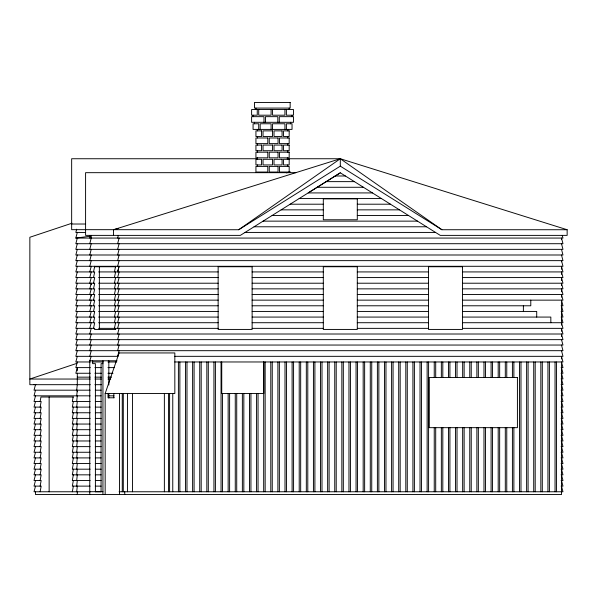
<?xml version="1.0" encoding="UTF-8"?>
<svg xmlns="http://www.w3.org/2000/svg" width="597" height="597" viewBox="0 0 597 597"><rect width="100%" height="100%" fill="white"/><g stroke="black" fill="none" stroke-linecap="round" stroke-linejoin="round"><path stroke-width="0.9" d="M76.692 390.184L77.282 384.684M76.692 395.833L77.297 390.184L77.297 391.796M76.692 401.475L77.297 395.833M76.692 407.117L77.297 401.475M76.692 412.758L77.297 407.117M76.692 418.4L77.297 412.758M76.692 424.049L77.297 418.4M76.692 429.691L77.297 424.049M76.692 435.332L77.297 429.691M76.692 440.974L77.297 435.332M76.692 446.623L77.297 440.974M76.692 452.265L77.297 446.623M76.692 457.906L77.297 452.265M76.692 463.548L77.297 457.906M76.692 469.19L77.297 463.548M76.692 474.839L77.297 469.19M76.692 480.481L77.297 474.839M76.692 486.122L77.297 480.481M76.692 491.764L77.297 486.122M40.126 401.475L40.947 397.012L73.356 397.012M40.126 407.117L41.163 401.475L34.029 401.475L35.492 395.833M40.126 412.758L41.163 407.117L34.029 407.117L35.492 401.475M40.126 418.4L41.163 412.758L34.029 412.758L35.492 407.117M40.126 424.049L41.163 418.4L34.029 418.4L35.492 412.758M40.126 429.691L41.163 424.049L34.029 424.049L35.492 418.4M40.126 435.332L41.163 429.691L34.029 429.691L35.492 424.049M40.126 440.974L41.163 435.332L34.029 435.332L35.492 429.691M40.126 446.623L41.163 440.974L34.029 440.974L35.492 435.332M40.126 452.265L41.163 446.623L34.029 446.623L35.492 440.974M40.126 457.906L41.163 452.265L34.029 452.265L35.492 446.623M40.126 463.548L41.163 457.906L34.029 457.906L35.492 452.265M40.126 469.19L41.163 463.548L34.029 463.548L35.492 457.906M40.126 474.839L41.163 469.19L34.029 469.19L35.492 463.548M40.126 480.481L41.163 474.839L34.029 474.839L35.492 469.19M40.126 486.122L41.163 480.481L34.029 480.481L35.492 474.839M40.126 491.764L41.163 486.122L34.029 486.122L35.492 480.481M73.14 397.012L72.319 401.475L90.132 401.475M73.356 401.475L72.319 407.117L90.132 407.117M73.356 407.117L72.319 412.758L90.132 412.758M73.356 412.758L72.319 418.4L90.132 418.4M73.356 418.4L72.319 424.049L90.132 424.049M73.356 424.049L72.319 429.691L90.132 429.691M73.356 429.691L72.319 435.332L90.132 435.332M73.356 435.332L72.319 440.974L90.132 440.974M73.356 440.974L72.319 446.623L90.132 446.623M73.356 446.623L72.319 452.265L90.132 452.265M73.356 452.265L72.319 457.906L90.132 457.906M73.356 457.906L72.319 463.548L90.132 463.548M73.356 463.548L72.319 469.19L90.132 469.19M73.356 469.19L72.319 474.839L90.132 474.839M73.356 474.839L72.319 480.481L90.132 480.481M73.356 480.481L72.319 486.122L90.132 486.122M72.319 491.764L73.356 486.122M93.505 271.926L94.714 266.284L94.714 266.732L115.728 266.732M93.505 277.568L94.714 271.926L75.834 271.926L77.297 266.284M93.505 283.217L94.714 277.568L75.834 277.568L77.297 271.926M93.505 288.858L94.714 283.217L75.834 283.217L77.297 277.568M93.505 294.5L94.714 288.858L75.834 288.858L77.297 283.217M93.505 300.142L94.714 294.5L75.834 294.5L77.297 288.858M93.505 305.783L94.714 300.142L75.834 300.142L77.297 294.5M93.505 311.433L94.714 305.783L75.834 305.783L77.297 300.142M93.505 317.074L94.714 311.433L75.834 311.433L77.297 305.783M93.505 322.716L94.714 317.074L75.834 317.074L77.297 311.433M93.505 328.357L94.714 322.716L75.834 322.716L77.297 317.074M114.408 271.926L115.617 266.284L115.617 266.732M114.408 277.568L115.617 271.926M114.408 283.217L115.617 277.568M114.408 288.858L115.617 283.217M114.408 294.5L115.617 288.858M114.408 300.142L115.617 294.5M114.408 305.783L115.617 300.142M114.408 311.433L115.617 305.783M114.408 317.074L115.617 311.433M114.408 322.716L115.617 317.074M114.408 328.357L115.617 322.716M115.385 329.432L115.617 328.357M76.67 229.203L75.834 232.427L85.64 232.457M35.492 390.184L34.029 395.833L90.132 395.833M562.27 235.382L562.971 238.069L75.834 238.069L77.297 232.427M77.297 238.069L75.834 243.71L562.971 243.71L561.508 238.069L561.508 239.248M77.297 243.71L75.834 249.352L562.971 249.352L561.508 243.71M77.297 249.352L75.834 254.994L562.971 254.994L561.508 249.352M77.297 254.994L75.834 260.643L562.971 260.643L561.508 254.994M77.297 260.643L75.834 266.284L562.971 266.284L561.508 260.643L561.508 261.822M89.766 238.069L90.46 235.382M89.766 243.71L91.229 238.069L91.229 235.382M89.766 249.352L91.229 243.71M89.766 254.994L91.229 249.352M89.766 260.643L91.229 254.994M89.766 266.284L91.229 260.643M89.766 271.926L91.229 266.284L91.229 266.732M77.297 322.716L75.834 328.357L94.714 328.357L94.483 329.432L115.728 329.432M35.492 486.122L34.029 491.764L90.304 491.764M89.766 277.568L91.229 271.926M77.297 328.357L75.834 334.007L562.971 334.007L561.508 328.357L561.508 331.328M89.766 283.217L91.229 277.568M77.297 334.007L75.834 339.648L562.971 339.648L561.508 334.007L561.508 336.424M89.766 288.858L91.229 283.217L91.229 284.829M89.766 294.5L91.229 288.858M77.297 345.044L75.834 350.685L562.971 350.685L561.508 345.044M89.766 300.142L91.229 294.5L91.229 296.112M77.297 350.685L75.834 356.327L117.937 356.327M89.766 305.783L91.229 300.142M77.297 356.327L75.834 361.969L90.304 361.969M89.766 311.433L91.229 305.783M77.297 361.969L75.834 367.61L90.304 367.61M89.766 317.074L91.229 311.433M89.766 322.716L91.229 317.074M89.766 328.357L91.229 322.716M89.766 334.007L91.229 328.357M89.766 339.648L91.229 334.007M117.631 238.069L118.333 235.382M89.766 350.685L91.229 345.044M117.631 243.71L119.101 238.069M89.766 356.327L91.229 350.685M117.631 249.352L119.101 243.71M117.631 254.994L119.101 249.352M117.631 260.643L119.101 254.994M117.631 266.284L119.101 260.643M119.101 266.284L117.631 271.926L118.982 266.732M117.631 277.568L119.101 271.926M117.631 283.217L119.101 277.568M117.631 288.858L119.101 283.217M117.631 294.5L119.101 288.858M117.631 300.142L119.101 294.5M117.631 305.783L119.101 300.142M117.631 311.433L119.101 305.783M117.631 317.074L119.101 311.433M117.631 322.716L119.101 317.074M117.631 328.357L119.101 322.716M117.631 334.007L119.101 328.357M117.631 339.648L119.101 334.007M117.631 350.685L119.101 345.044M117.631 356.327L119.101 350.685M77.297 339.648L75.834 345.044L562.971 345.044L561.508 339.648M89.766 345.044L91.229 339.648M117.631 345.044L119.101 339.648M89.766 494.555L89.766 360.789L91.229 356.327M105.162 494.555L105.162 393.527L119.101 352.946M257.285 158.742L71.655 158.742L71.655 229.666L238.718 229.733L340.305 158.742L567.15 229.733L567.15 235.382L440.265 235.382L340.305 172.809L308.171 192.921L372.431 192.921M238.718 229.733L340.305 166.153L340.305 158.742L287.135 158.742M340.305 172.809L240.337 235.382L85.587 235.382L85.587 172.675L295.776 172.675M71.946 223.226L29.85 237.263L29.85 384.684L90.289 384.684M76.938 363.342L29.85 379.043L90.289 379.043M286.553 172.869L289.179 172.048L289.179 166.406L279.508 166.406L279.508 172.048L290.642 172.048M113.452 235.382L113.452 229.733L340.305 158.742L441.892 229.733L567.15 229.733M113.452 229.733L118.296 228.517M75.834 238.069L90.513 236.196M335.215 175.988L345.387 175.988M326.186 181.637L354.402 181.637M317.156 187.279L363.416 187.279M299.157 198.562L381.453 198.562M290.135 204.204L323.313 204.204M357.297 204.204L390.468 204.204M281.12 209.853L323.313 209.853M357.297 209.853L399.483 209.853M272.105 215.495L323.313 215.495M357.297 215.495L408.497 215.495M263.09 221.136L417.512 221.136M71.655 224.017L85.513 224.017M254.076 226.778L426.534 226.778M245.061 232.427L435.549 232.427M98.662 271.926L218.144 271.926M252.128 271.926L323.313 271.926M357.297 271.926L428.474 271.926M462.459 271.926L562.971 271.926L561.508 266.284L561.508 269.329M98.662 277.568L218.144 277.568M252.128 277.568L323.313 277.568M357.297 277.568L428.474 277.568M462.459 277.568L562.971 277.568L561.508 271.926L561.508 274.344M98.662 283.217L218.144 283.217M252.128 283.217L323.313 283.217M357.297 283.217L428.474 283.217M462.459 283.217L562.971 283.217L561.508 277.568L561.508 280.538M98.662 288.858L218.144 288.858M252.128 288.858L323.313 288.858M357.297 288.858L428.474 288.858M462.459 288.858L562.971 288.858L561.508 283.217L561.508 285.635M98.662 294.5L218.144 294.5M252.128 294.5L323.313 294.5M357.297 294.5L428.474 294.5M462.459 294.5L562.971 294.5L561.508 288.858L561.508 291.829M98.662 300.142L218.144 300.142M252.128 300.142L323.313 300.142M357.297 300.142L428.474 300.142M462.459 300.142L562.971 300.142L561.508 294.5L561.508 297.187M98.662 305.783L218.144 305.783M252.128 305.783L323.313 305.783M357.297 305.783L428.474 305.783M462.459 305.783L530.785 305.783L530.785 300.142M561.105 305.783L562.971 305.783L561.508 300.142L561.508 325.134M98.662 311.433L218.144 311.433M252.128 311.433L323.313 311.433M357.297 311.433L428.474 311.433M462.459 311.433L536.71 311.433L536.71 317.074M561.105 311.433L562.971 311.433L561.508 305.783M98.662 317.074L218.144 317.074M252.128 317.074L323.313 317.074M357.297 317.074L428.474 317.074M462.459 317.074L550.837 317.074L550.837 322.716M561.105 317.074L562.971 317.074L561.508 311.433M98.662 322.716L218.144 322.716M252.128 322.716L323.313 322.716M357.297 322.716L428.474 322.716M462.459 322.716L562.971 322.716L561.508 317.074M98.662 328.357L218.144 328.357M252.128 328.357L323.313 328.357M357.297 328.357L428.474 328.357M462.459 328.357L562.971 328.357L561.508 322.716M118.512 352.946L174.831 352.946L174.831 393.527L105.162 393.527M174.831 356.327L562.971 356.327L561.508 350.685M89.766 360.789L117.064 360.789M92.162 361.969L103.303 361.969M107.953 361.969L116.706 361.969M174.831 361.969L562.971 361.969L561.508 356.327L561.508 359.006M102.923 363.64L101.065 363.64L101.065 491.771M94.945 367.61L101.445 367.61M107.953 367.61L114.452 367.61M561.105 367.61L562.971 367.61L561.508 361.969L561.508 494.555L35.492 494.555L35.492 491.764M90.304 373.259L75.834 373.259L77.297 367.61L77.297 370.841M94.945 373.259L101.445 373.259M107.953 373.259L112.99 373.259M561.105 373.259L562.971 373.259L561.508 367.61M77.297 377.162L90.274 377.162M94.916 377.162L101.4 377.162M107.893 377.162L111.602 377.162M561.105 378.901L562.971 378.901L561.508 373.259M94.93 379.043L101.43 379.043M107.923 379.043L110.706 379.043M34.029 384.543L35.887 384.543M561.105 384.543L562.971 384.543L561.508 378.901M94.93 384.684L101.43 384.684M90.132 390.184L34.029 390.184L35.492 384.684M95.304 390.184L101.132 390.184M561.105 390.184L562.971 390.184L561.508 384.543M95.304 395.833L101.132 395.833M108.326 395.833L113.967 395.833M561.105 395.833L562.971 395.833L561.508 390.184M114.191 397.781L108.02 397.781L108.02 393.527M95.304 401.475L101.132 401.475M561.105 401.475L562.971 401.475L561.508 395.833M95.304 407.117L101.132 407.117M561.105 407.117L562.971 407.117L561.508 401.475M95.304 412.758L101.132 412.758M561.128 412.758L562.971 412.758L561.508 407.117M95.304 418.4L101.132 418.4M561.128 418.4L562.971 418.4L561.508 412.758M95.304 424.049L101.132 424.049M561.113 424.049L562.971 424.049L561.508 418.4M95.304 429.691L101.132 429.691M561.12 429.691L562.971 429.691L561.508 424.049M95.304 435.332L101.132 435.332M561.105 435.332L562.971 435.332L561.508 429.691M95.304 440.974L101.132 440.974M561.135 440.974L562.971 440.974L561.508 435.332M95.304 446.623L101.132 446.623M561.105 446.623L562.971 446.623L561.508 440.974M95.304 452.265L101.132 452.265M561.105 452.265L562.971 452.265L561.508 446.623M95.304 457.906L101.132 457.906M561.105 457.906L562.971 457.906L561.508 452.265M95.304 463.548L101.132 463.548M561.105 463.548L562.971 463.548L561.508 457.906M95.304 469.19L101.132 469.19M561.105 469.19L562.971 469.19L561.508 463.548M95.304 474.839L101.132 474.839M561.105 474.839L562.971 474.839L561.508 469.19M95.304 480.481L101.132 480.481M561.105 480.481L562.971 480.481L561.508 474.839M95.304 486.122L101.132 486.122M561.105 486.122L562.971 486.122L561.508 480.481M89.766 491.697L102.945 491.697M95.304 491.764L100.886 491.764M119.101 491.764L562.971 491.764L561.508 486.122M340.305 166.153L441.892 229.733M556.508 361.969L556.508 491.764M555.046 361.969L555.046 491.764M549.404 361.969L549.404 491.764M547.942 361.969L547.942 491.764M542.3 361.969L542.3 491.764M540.837 361.969L540.837 491.764M535.196 361.969L535.196 491.764M533.725 361.969L533.725 491.764M528.084 361.969L528.084 491.764M526.621 361.969L526.621 491.764M523.382 305.783L523.382 311.433M520.98 361.969L520.98 491.764M519.517 361.969L519.517 491.764M513.875 361.969L513.875 377.505M513.875 427.668L513.875 491.764M512.413 361.969L512.413 377.505M512.413 427.668L512.413 491.764M506.763 361.969L506.763 377.505M506.763 427.668L506.763 491.764M505.301 361.969L505.301 377.505M505.301 427.668L505.301 491.764M499.659 361.969L499.659 377.505M499.659 427.668L499.659 491.764M498.197 361.969L498.197 377.505M498.197 427.668L498.197 491.764M492.555 361.969L492.555 377.505M492.555 427.668L492.555 491.764M491.092 361.969L491.092 377.505M491.092 427.668L491.092 491.764M485.451 361.969L485.451 377.505M485.451 427.668L485.451 491.764M483.988 361.969L483.988 377.505M483.988 427.668L483.988 491.764M478.339 361.969L478.339 377.505M478.339 427.668L478.339 491.764M476.876 361.969L476.876 377.505M476.876 427.668L476.876 491.764M471.234 361.969L471.234 377.505M471.234 427.668L471.234 491.764M469.772 361.969L469.772 377.505M469.772 427.668L469.772 491.764M464.13 361.969L464.13 377.505M464.13 427.668L464.13 491.764M462.668 361.969L462.668 377.505M462.668 427.668L462.668 491.764M457.018 361.969L457.018 377.505M457.018 427.668L457.018 491.764M455.556 361.969L455.556 377.505M455.556 427.668L455.556 491.764M449.914 361.969L449.914 377.505M449.914 427.668L449.914 491.764M448.451 361.969L448.451 377.505M448.451 427.668L448.451 491.764M442.81 361.969L442.81 377.505M442.81 427.668L442.81 491.764M441.347 361.969L441.347 377.505M441.347 427.668L441.347 491.764M435.706 361.969L435.706 377.505M435.706 427.668L435.706 491.764M434.243 361.969L434.243 377.505M434.243 427.668L434.243 491.764M428.594 361.969L428.594 491.764M427.131 361.969L427.131 491.764M421.489 361.969L421.489 491.764M420.027 361.969L420.027 491.764M414.385 361.969L414.385 491.764M412.923 361.969L412.923 491.764M407.273 361.969L407.273 491.764M405.811 361.969L405.811 491.764M400.169 361.969L400.169 491.764M398.706 361.969L398.706 491.764M393.065 361.969L393.065 491.764M391.602 361.969L391.602 491.764M385.961 361.969L385.961 491.764M384.498 361.969L384.498 491.764M378.849 361.969L378.849 491.764M377.386 361.969L377.386 491.764M371.744 361.969L371.744 491.764M370.282 361.969L370.282 491.764M364.64 361.969L364.64 491.764M363.177 361.969L363.177 491.764M357.528 361.969L357.528 491.764M356.066 361.969L356.066 491.764M350.424 361.969L350.424 491.764M348.961 361.969L348.961 491.764M343.32 361.969L343.32 491.764M341.857 361.969L341.857 491.764M336.215 361.969L336.215 491.764M334.753 361.969L334.753 491.764M329.104 361.969L329.104 491.764M327.641 361.969L327.641 491.764M321.999 361.969L321.999 491.764M320.537 361.969L320.537 491.764M314.895 361.969L314.895 491.764M313.432 361.969L313.432 491.764M307.791 361.969L307.791 491.764M306.321 361.969L306.321 491.764M300.679 361.969L300.679 491.764M299.216 361.969L299.216 491.764M293.575 361.969L293.575 491.764M292.037 115.199L292.037 116.661M292.112 361.969L292.112 491.764M290.642 122.303L290.642 123.766M289.179 108.087L289.179 109.55M287.717 129.407L287.717 130.87M287.717 136.519L287.717 137.982M287.717 143.623L287.717 145.086M287.717 150.728L287.717 152.19M287.717 157.832L287.717 159.295M287.717 164.944L287.717 166.406M286.388 109.55L286.388 115.199L293.5 115.199L293.5 109.55L251.613 109.55L251.613 115.199L257.255 115.199L257.255 109.55M286.388 129.407L286.388 123.766L292.037 123.766L292.037 129.407L253.076 129.407L253.076 123.766L258.717 123.766L258.717 129.407M286.47 361.969L286.47 491.764M284.926 109.55L284.926 115.199L272.553 115.199L272.553 109.55M284.926 129.407L284.926 123.766L272.553 123.766L272.553 129.407M285.008 361.969L285.008 491.764M279.359 361.969L279.359 491.764M279.284 122.303L279.284 116.661L293.5 116.661L293.5 122.303L251.613 122.303L251.613 116.661L263.986 116.661L263.986 122.303M277.821 122.303L277.821 116.661L265.449 116.661L265.449 122.303M277.896 361.969L277.896 491.764M272.254 361.969L272.254 491.764M271.09 109.55L271.09 115.199L258.717 115.199L258.717 109.55M271.09 129.407L271.09 123.766L260.18 123.766L260.18 129.407M270.792 361.969L270.792 491.764M265.15 361.969L265.15 491.764M263.852 361.969L263.852 393.527L221.741 393.527L221.741 361.969M263.687 361.969L263.687 491.764M258.046 393.527L258.046 491.764M257.397 129.407L257.397 130.87M257.397 136.519L257.397 137.982M257.397 143.623L257.397 145.086M257.397 150.728L257.397 152.19M257.397 157.832L257.397 159.295M257.397 164.944L257.397 166.406M256.576 393.527L256.576 491.764M255.934 108.087L255.934 109.55M254.471 122.303L254.471 123.766M253.076 115.199L253.076 116.661M250.934 393.527L250.934 491.764M249.471 393.527L249.471 491.764M243.83 393.527L243.83 491.764M242.367 393.527L242.367 491.764M236.725 393.527L236.725 491.764M235.263 393.527L235.263 491.764M229.614 393.527L229.614 491.764M228.151 393.527L228.151 491.764M222.509 393.527L222.509 491.764M221.047 361.969L221.047 491.764M215.405 361.969L215.405 491.764M213.942 361.969L213.942 491.764M208.301 361.969L208.301 491.764M206.838 361.969L206.838 491.764M201.189 361.969L201.189 491.764M199.726 361.969L199.726 491.764M194.085 361.969L194.085 491.764M192.622 361.969L192.622 491.764M186.98 361.969L186.98 491.764M185.518 361.969L185.518 491.764M179.869 361.969L179.869 491.764M178.406 361.969L178.406 491.764M172.764 393.527L172.764 491.764M169.6 393.527L169.6 491.764M168.57 393.527L168.57 491.764M164.369 393.527L164.369 491.764M132.519 393.527L132.519 491.764M127.497 393.527L127.497 491.764M124.743 491.764L124.743 494.555M123.295 393.527L123.295 491.764M122.258 393.527L122.258 491.764M119.475 393.527L119.475 494.555M113.833 393.527L113.833 397.781M108.833 360.789L108.833 384.998M108.833 393.333L108.833 397.998M102.945 360.789L102.945 494.555M99.371 266.732L99.371 329.432M95.408 491.697L95.408 363.64L92.625 363.64L92.625 360.789M77.297 373.259L77.297 384.684M77.297 491.764L77.297 494.555M49.141 397.012L49.141 491.764M290.157 102.445L254.471 102.445L254.471 108.087L290.157 108.087L290.157 102.445M261.576 130.87L255.934 130.87L255.934 136.519L261.576 136.519L261.576 130.87M272.553 130.87L263.038 130.87L263.038 136.519L272.553 136.519L272.553 130.87M282.075 130.87L274.016 130.87L274.016 136.519L282.075 136.519L282.075 130.87M289.179 130.87L283.538 130.87L283.538 136.519L289.179 136.519L289.179 130.87M267.799 137.982L255.934 137.982L255.934 143.623L267.799 143.623L267.799 137.982M278.045 137.982L269.262 137.982L269.262 143.623L278.045 143.623L278.045 137.982M289.179 137.982L279.508 137.982L279.508 143.623L289.179 143.623L289.179 137.982M261.576 145.086L255.934 145.086L255.934 150.728L261.576 150.728L261.576 145.086M272.553 145.086L263.038 145.086L263.038 150.728L272.553 150.728L272.553 145.086M282.075 145.086L274.016 145.086L274.016 150.728L282.075 150.728L282.075 145.086M289.179 145.086L283.538 145.086L283.538 150.728L289.179 150.728L289.179 145.086M267.799 152.19L255.934 152.19L255.934 157.832L267.799 157.832L267.799 152.19M278.045 152.19L269.262 152.19L269.262 157.832L278.045 157.832L278.045 152.19M289.179 152.19L279.508 152.19L279.508 157.832L289.179 157.832L289.179 152.19M261.576 159.295L255.934 159.295L255.934 164.944L261.576 164.944L261.576 159.295M272.553 159.295L263.038 159.295L263.038 164.944L272.553 164.944L272.553 159.295M282.075 159.295L274.016 159.295L274.016 164.944L282.075 164.944L282.075 159.295M289.179 159.295L283.538 159.295L283.538 164.944L289.179 164.944L289.179 159.295M267.799 166.406L255.934 166.406L255.934 172.048L267.799 172.048L267.799 166.406M278.045 166.406L269.262 166.406L269.262 172.048L278.045 172.048L278.045 166.406M357.297 198.868L323.313 198.868L323.313 219.771L357.297 219.771L357.297 198.868M252.128 266.732L218.144 266.732L218.144 329.432L252.128 329.432L252.128 266.732M357.297 266.732L323.313 266.732L323.313 329.432L357.297 329.432L357.297 266.732M462.459 266.732L428.474 266.732L428.474 329.432L462.459 329.432L462.459 266.732M517.42 377.505L429.25 377.505L429.25 427.668L517.42 427.668L517.42 377.505"/></g></svg>
